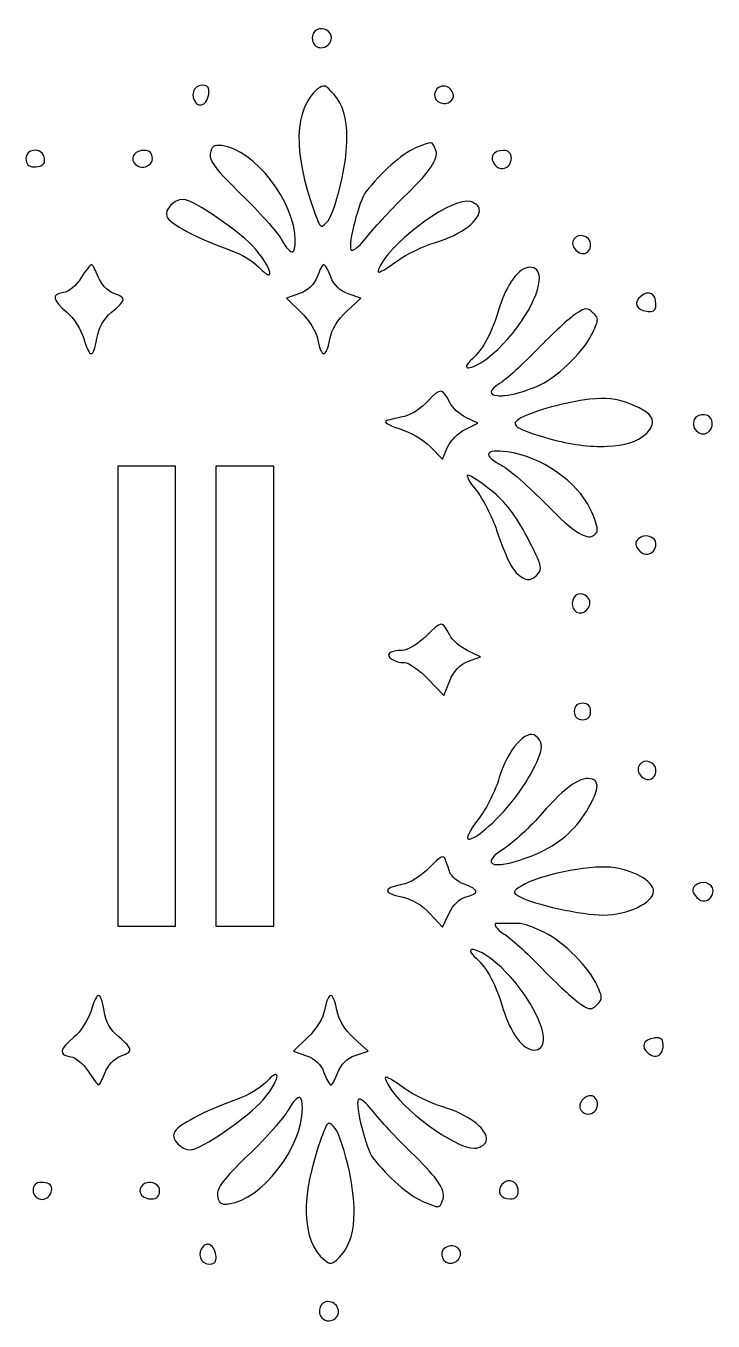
# Model space of a CAD drawing. Header units: centimetres. Extents: x -10 to 10, y -12.4 to 12.4.
# Drawn here: x 7.389 to 9.519, y -12.236 to -8.223 of the extents above; entities that cross this region are included whole.
import ezdxf

# ---------------------------------------------------------------- set-up
doc = ezdxf.new("R2010")
doc.units = ezdxf.units.CM
doc.header["$MEASUREMENT"] = 0
doc.layers.add('Layer 1', color=7, linetype='Continuous')

msp = doc.modelspace()

# ---------------------------------------------------------------- linework, layer by layer
at = {"layer": 'Layer 1', "color": 37, "lineweight": 25}
for points, knots in [([(8.33538, -8.25463), (8.33594, -8.25757), (8.33602, -8.26129), (8.33538, -8.26455), (8.33538, -8.26455), (8.33258, -8.27909), (8.32099, -8.28812), (8.30892, -8.29018), (8.30892, -8.29018), (8.29685, -8.29224), (8.28421, -8.28682), (8.27915, -8.27364), (8.27915, -8.27364), (8.27477, -8.26224), (8.27672, -8.24714), (8.28411, -8.23974), (8.28411, -8.23974), (8.30095, -8.22289), (8.3315, -8.23403), (8.33537, -8.25462), (8.33537, -8.25462), (8.33537, -8.25462), (8.33538, -8.25463), (8.33538, -8.25463)], [0, 0, 0, 0, 0.1428571, 0.1428571, 0.1428571, 0.1428571, 0.2857143, 0.2857143, 0.2857143, 0.2857143, 0.4285714, 0.4285714, 0.4285714, 0.4285714, 0.5714286, 0.5714286, 0.5714286, 0.5714286, 0.7142857, 0.7142857, 0.7142857, 0.7142857, 1, 1, 1, 1]), ([(7.95587, -8.42083), (7.95627, -8.42437), (7.95664, -8.42973), (7.95587, -8.43489), (7.95587, -8.43489), (7.95312, -8.45359), (7.94345, -8.46593), (7.93272, -8.46796), (7.93272, -8.46796), (7.93119, -8.46825), (7.93013, -8.46812), (7.92859, -8.46796), (7.92859, -8.46796), (7.92447, -8.46759), (7.91995, -8.46511), (7.91619, -8.46135), (7.91619, -8.46135), (7.89673, -8.44189), (7.90874, -8.40678), (7.93438, -8.40678), (7.93438, -8.40678), (7.94912, -8.40678), (7.95469, -8.41022), (7.95588, -8.42084), (7.95588, -8.42084), (7.95588, -8.42084), (7.95587, -8.42083), (7.95587, -8.42083)], [0, 0, 0, 0, 0.125, 0.125, 0.125, 0.125, 0.25, 0.25, 0.25, 0.25, 0.375, 0.375, 0.375, 0.375, 0.5, 0.5, 0.5, 0.5, 0.625, 0.625, 0.625, 0.625, 0.75, 0.75, 0.75, 0.75, 1, 1, 1, 1]), ([(8.38416, -8.56883), (8.3839, -8.6043), (8.3792, -8.64638), (8.36928, -8.69368), (8.36928, -8.69368), (8.35697, -8.75236), (8.33734, -8.81212), (8.32546, -8.8268), (8.32546, -8.8268), (8.31743, -8.83672), (8.31156, -8.84236), (8.30727, -8.84334), (8.30727, -8.84334), (8.30011, -8.84497), (8.29505, -8.83166), (8.28247, -8.79704), (8.28247, -8.79704), (8.21628, -8.61505), (8.22008, -8.47906), (8.29322, -8.41836), (8.29322, -8.41836), (8.31187, -8.40289), (8.31873, -8.40577), (8.34448, -8.43572), (8.34448, -8.43572), (8.3715, -8.46714), (8.38456, -8.50973), (8.38417, -8.56884), (8.38417, -8.56884), (8.38417, -8.56884), (8.38416, -8.56883), (8.38416, -8.56883)], [0, 0, 0, 0, 0.1111111, 0.1111111, 0.1111111, 0.1111111, 0.2222222, 0.2222222, 0.2222222, 0.2222222, 0.3333333, 0.3333333, 0.3333333, 0.3333333, 0.4444444, 0.4444444, 0.4444444, 0.4444444, 0.5555556, 0.5555556, 0.5555556, 0.5555556, 0.6666667, 0.6666667, 0.6666667, 0.6666667, 0.7777778, 0.7777778, 0.7777778, 0.7777778, 1, 1, 1, 1]), ([(8.71406, -8.44232), (8.71237, -8.45394), (8.70175, -8.46185), (8.68926, -8.46299), (8.68926, -8.46299), (8.68176, -8.46367), (8.67385, -8.46199), (8.66611, -8.4572), (8.66611, -8.4572), (8.64318, -8.44303), (8.66063, -8.40405), (8.68761, -8.40924), (8.68761, -8.40924), (8.69971, -8.41157), (8.71108, -8.42284), (8.71324, -8.43404), (8.71324, -8.43404), (8.71382, -8.43704), (8.71446, -8.43965), (8.71406, -8.44231), (8.71406, -8.44231), (8.71406, -8.44231), (8.71406, -8.44232), (8.71406, -8.44232)], [0, 0, 0, 0, 0.1428571, 0.1428571, 0.1428571, 0.1428571, 0.2857143, 0.2857143, 0.2857143, 0.2857143, 0.4285714, 0.4285714, 0.4285714, 0.4285714, 0.5714286, 0.5714286, 0.5714286, 0.5714286, 0.7142857, 0.7142857, 0.7142857, 0.7142857, 1, 1, 1, 1]), ([(8.66115, -8.61513), (8.66311, -8.64375), (8.63457, -8.68143), (8.55945, -8.75404), (8.55945, -8.75404), (8.51631, -8.79573), (8.46473, -8.85253), (8.44369, -8.87972), (8.44369, -8.87972), (8.4277, -8.90038), (8.41107, -8.91506), (8.40235, -8.91775), (8.40235, -8.91775), (8.39944, -8.91865), (8.39769, -8.91791), (8.39656, -8.9161), (8.39656, -8.9161), (8.38654, -8.89989), (8.42203, -8.76308), (8.44286, -8.73668), (8.44286, -8.73668), (8.48836, -8.67902), (8.55585, -8.61827), (8.595, -8.60191), (8.595, -8.60191), (8.64973, -8.57904), (8.64855, -8.57936), (8.65784, -8.60356), (8.65784, -8.60356), (8.6593, -8.60735), (8.66087, -8.61105), (8.66115, -8.61514), (8.66115, -8.61514), (8.66115, -8.61514), (8.66115, -8.61513), (8.66115, -8.61513)], [0, 0, 0, 0, 0.1, 0.1, 0.1, 0.1, 0.2, 0.2, 0.2, 0.2, 0.3, 0.3, 0.3, 0.3, 0.4, 0.4, 0.4, 0.4, 0.5, 0.5, 0.5, 0.5, 0.6, 0.6, 0.6, 0.6, 0.7, 0.7, 0.7, 0.7, 0.8, 0.8, 0.8, 0.8, 1, 1, 1, 1]), ([(7.44737, -8.63415), (7.44793, -8.6367), (7.44737, -8.63953), (7.44737, -8.64159), (7.44737, -8.64159), (7.44671, -8.65394), (7.435, -8.65978), (7.41264, -8.65978), (7.41264, -8.65978), (7.3979, -8.65978), (7.38949, -8.65023), (7.38949, -8.63415), (7.38949, -8.63415), (7.38949, -8.60472), (7.43416, -8.59794), (7.44489, -8.62588), (7.44489, -8.62588), (7.44595, -8.62866), (7.44682, -8.63159), (7.44738, -8.63415), (7.44738, -8.63415), (7.44738, -8.63415), (7.44737, -8.63415), (7.44737, -8.63415)], [0, 0, 0, 0, 0.1428571, 0.1428571, 0.1428571, 0.1428571, 0.2857143, 0.2857143, 0.2857143, 0.2857143, 0.4285714, 0.4285714, 0.4285714, 0.4285714, 0.5714286, 0.5714286, 0.5714286, 0.5714286, 0.7142857, 0.7142857, 0.7142857, 0.7142857, 1, 1, 1, 1]), ([(7.78141, -8.63415), (7.78141, -8.6509), (7.76429, -8.66128), (7.74834, -8.66061), (7.74834, -8.66061), (7.73877, -8.66021), (7.72982, -8.65539), (7.72436, -8.64655), (7.72436, -8.64655), (7.71269, -8.62768), (7.72884, -8.60852), (7.75661, -8.60852), (7.75661, -8.60852), (7.77271, -8.60852), (7.78141, -8.61757), (7.78141, -8.63415)], [0, 0, 0, 0, 0.2, 0.2, 0.2, 0.2, 0.4, 0.4, 0.4, 0.4, 0.6, 0.6, 0.6, 0.6, 1, 1, 1, 1]), ([(8.22376, -8.88798), (8.22376, -8.90865), (8.22188, -8.92079), (8.21632, -8.92271), (8.21632, -8.92271), (8.20915, -8.92517), (8.19705, -8.91232), (8.18077, -8.88385), (8.18077, -8.88385), (8.16785, -8.86127), (8.11189, -8.79832), (8.05675, -8.74494), (8.05675, -8.74494), (7.97924, -8.66991), (7.9576, -8.64191), (7.96084, -8.61926), (7.96084, -8.61926), (7.96412, -8.59635), (7.97172, -8.59083), (7.99639, -8.59363), (7.99639, -8.59363), (8.09692, -8.605), (8.22376, -8.76883), (8.22376, -8.88798)], [0, 0, 0, 0, 0.1428571, 0.1428571, 0.1428571, 0.1428571, 0.2857143, 0.2857143, 0.2857143, 0.2857143, 0.4285714, 0.4285714, 0.4285714, 0.4285714, 0.5714286, 0.5714286, 0.5714286, 0.5714286, 0.7142857, 0.7142857, 0.7142857, 0.7142857, 1, 1, 1, 1]), ([(8.89348, -8.63249), (8.89348, -8.6516), (8.88081, -8.66404), (8.86702, -8.66474), (8.86702, -8.66474), (8.85875, -8.66516), (8.84937, -8.66179), (8.84222, -8.65316), (8.84222, -8.65316), (8.82366, -8.6308), (8.83682, -8.60851), (8.86868, -8.60851), (8.86868, -8.60851), (8.88432, -8.60851), (8.89348, -8.61724), (8.89348, -8.63249)], [0, 0, 0, 0, 0.2, 0.2, 0.2, 0.2, 0.4, 0.4, 0.4, 0.4, 0.6, 0.6, 0.6, 0.6, 1, 1, 1, 1]), ([(8.14521, -8.99051), (8.14495, -8.99243), (8.14428, -8.99354), (8.14272, -8.99382), (8.14272, -8.99382), (8.13804, -8.99464), (8.12717, -8.98761), (8.11048, -8.96984), (8.11048, -8.96984), (8.09394, -8.95223), (8.0548, -8.9292), (8.02284, -8.91775), (8.02284, -8.91775), (7.91775, -8.8801), (7.83442, -8.83538), (7.82606, -8.81357), (7.82606, -8.81357), (7.81775, -8.79193), (7.84799, -8.76065), (7.87649, -8.76065), (7.87649, -8.76065), (7.90862, -8.76065), (8.05682, -8.86258), (8.10221, -8.91609), (8.10221, -8.91609), (8.13152, -8.95064), (8.14646, -8.98062), (8.1452, -8.9905), (8.1452, -8.9905), (8.1452, -8.9905), (8.14521, -8.99051), (8.14521, -8.99051)], [0, 0, 0, 0, 0.1111111, 0.1111111, 0.1111111, 0.1111111, 0.2222222, 0.2222222, 0.2222222, 0.2222222, 0.3333333, 0.3333333, 0.3333333, 0.3333333, 0.4444444, 0.4444444, 0.4444444, 0.4444444, 0.5555556, 0.5555556, 0.5555556, 0.5555556, 0.6666667, 0.6666667, 0.6666667, 0.6666667, 0.7777778, 0.7777778, 0.7777778, 0.7777778, 1, 1, 1, 1]), ([(8.79426, -8.79124), (8.79889, -8.82228), (8.74212, -8.8695), (8.65866, -8.89377), (8.65866, -8.89377), (8.62214, -8.90438), (8.56877, -8.93029), (8.54043, -8.95082), (8.54043, -8.95082), (8.51042, -8.97256), (8.4928, -8.98343), (8.48503, -8.98555), (8.48503, -8.98555), (8.47726, -8.98766), (8.47969, -8.9802), (8.48834, -8.96405), (8.48834, -8.96405), (8.53305, -8.8805), (8.71614, -8.75113), (8.76698, -8.76727), (8.76698, -8.76727), (8.78338, -8.77247), (8.79272, -8.78091), (8.79426, -8.79125), (8.79426, -8.79125), (8.79426, -8.79125), (8.79426, -8.79124), (8.79426, -8.79124)], [0, 0, 0, 0, 0.125, 0.125, 0.125, 0.125, 0.25, 0.25, 0.25, 0.25, 0.375, 0.375, 0.375, 0.375, 0.5, 0.5, 0.5, 0.5, 0.625, 0.625, 0.625, 0.625, 0.75, 0.75, 0.75, 0.75, 1, 1, 1, 1]), ([(9.13906, -8.89956), (9.13906, -8.9169), (9.12895, -8.92783), (9.11673, -8.9285), (9.11673, -8.9285), (9.1094, -8.9289), (9.10096, -8.92513), (9.09358, -8.91775), (9.09358, -8.91775), (9.08273, -8.90689), (9.08012, -8.89492), (9.08697, -8.88385), (9.08697, -8.88385), (9.10027, -8.86233), (9.13906, -8.87378), (9.13906, -8.89956)], [0, 0, 0, 0, 0.2, 0.2, 0.2, 0.2, 0.4, 0.4, 0.4, 0.4, 0.6, 0.6, 0.6, 0.6, 1, 1, 1, 1]), ([(7.69046, -9.07153), (7.68975, -9.07951), (7.67802, -9.09094), (7.65491, -9.11039), (7.65491, -9.11039), (7.62938, -9.13187), (7.61475, -9.15819), (7.60944, -9.19142), (7.60944, -9.19142), (7.60443, -9.22274), (7.59863, -9.23853), (7.59208, -9.23855), (7.59208, -9.23855), (7.58553, -9.23857), (7.57833, -9.22281), (7.56893, -9.19142), (7.56893, -9.19142), (7.56076, -9.16413), (7.53674, -9.127), (7.51601, -9.10956), (7.51601, -9.10956), (7.47107, -9.07175), (7.46787, -9.05467), (7.50609, -9.0492), (7.50609, -9.0492), (7.52162, -9.04698), (7.54583, -9.02686), (7.55983, -9.00455), (7.55983, -9.00455), (7.57384, -8.98223), (7.58839, -8.96265), (7.59207, -8.96238), (7.59207, -8.96238), (7.59576, -8.96211), (7.60573, -8.97964), (7.61357, -9.00041), (7.61357, -9.00041), (7.62156, -9.02157), (7.64154, -9.04387), (7.65987, -9.05085), (7.65987, -9.05085), (7.68059, -9.05873), (7.69116, -9.06354), (7.69046, -9.07152), (7.69046, -9.07152), (7.69046, -9.07152), (7.69046, -9.07153), (7.69046, -9.07153)], [0, 0, 0, 0, 0.0769231, 0.0769231, 0.0769231, 0.0769231, 0.1538462, 0.1538462, 0.1538462, 0.1538462, 0.2307692, 0.2307692, 0.2307692, 0.2307692, 0.3076923, 0.3076923, 0.3076923, 0.3076923, 0.3846154, 0.3846154, 0.3846154, 0.3846154, 0.4615385, 0.4615385, 0.4615385, 0.4615385, 0.5384615, 0.5384615, 0.5384615, 0.5384615, 0.6153846, 0.6153846, 0.6153846, 0.6153846, 0.6923077, 0.6923077, 0.6923077, 0.6923077, 0.7692308, 0.7692308, 0.7692308, 0.7692308, 0.8461538, 0.8461538, 0.8461538, 0.8461538, 1, 1, 1, 1]), ([(8.42715, -9.06657), (8.42715, -9.06657), (8.38333, -9.10708), (8.38333, -9.10708), (8.38333, -9.10708), (8.35513, -9.13291), (8.33684, -9.16403), (8.33124, -9.1939), (8.33124, -9.1939), (8.32574, -9.22323), (8.31874, -9.23818), (8.31222, -9.23855), (8.31222, -9.23855), (8.30586, -9.23808), (8.29923, -9.22412), (8.29403, -9.19638), (8.29403, -9.19638), (8.28909, -9.17004), (8.26745, -9.13514), (8.24111, -9.10956), (8.24111, -9.10956), (8.24111, -9.10956), (8.19729, -9.06657), (8.19729, -9.06657), (8.19729, -9.06657), (8.19729, -9.06657), (8.23698, -9.05251), (8.23698, -9.05251), (8.23698, -9.05251), (8.26264, -9.04357), (8.28215, -9.02533), (8.29155, -9.00042), (8.29155, -9.00042), (8.29948, -8.9794), (8.30832, -8.96239), (8.31222, -8.96239), (8.31222, -8.96239), (8.31612, -8.96239), (8.32578, -8.9794), (8.33372, -9.00042), (8.33372, -9.00042), (8.34316, -9.02543), (8.36231, -9.04428), (8.38829, -9.05334), (8.38829, -9.05334), (8.38829, -9.05334), (8.42715, -9.06657), (8.42715, -9.06657)], [0, 0, 0, 0, 0.0769231, 0.0769231, 0.0769231, 0.0769231, 0.1538462, 0.1538462, 0.1538462, 0.1538462, 0.2307692, 0.2307692, 0.2307692, 0.2307692, 0.3076923, 0.3076923, 0.3076923, 0.3076923, 0.3846154, 0.3846154, 0.3846154, 0.3846154, 0.4615385, 0.4615385, 0.4615385, 0.4615385, 0.5384615, 0.5384615, 0.5384615, 0.5384615, 0.6153846, 0.6153846, 0.6153846, 0.6153846, 0.6923077, 0.6923077, 0.6923077, 0.6923077, 0.7692308, 0.7692308, 0.7692308, 0.7692308, 0.8461538, 0.8461538, 0.8461538, 0.8461538, 1, 1, 1, 1]), ([(8.9803, -9.00208), (8.9831, -9.05969), (8.91032, -9.1834), (8.81741, -9.25426), (8.81741, -9.25426), (8.79213, -9.27354), (8.77031, -9.28225), (8.76036, -9.28237), (8.76036, -9.28237), (8.75041, -9.2825), (8.7515, -9.27349), (8.77276, -9.25426), (8.77276, -9.25426), (8.80686, -9.2234), (8.83317, -9.17411), (8.85627, -9.09634), (8.85627, -9.09634), (8.87769, -9.0242), (8.91851, -8.97066), (8.95053, -8.97066), (8.95053, -8.97066), (8.97043, -8.97066), (8.97936, -8.98288), (8.9803, -9.00208)], [0, 0, 0, 0, 0.1428571, 0.1428571, 0.1428571, 0.1428571, 0.2857143, 0.2857143, 0.2857143, 0.2857143, 0.4285714, 0.4285714, 0.4285714, 0.4285714, 0.5714286, 0.5714286, 0.5714286, 0.5714286, 0.7142857, 0.7142857, 0.7142857, 0.7142857, 1, 1, 1, 1]), ([(9.34162, -9.08559), (9.34162, -9.09976), (9.33733, -9.10676), (9.32674, -9.10791), (9.32674, -9.10791), (9.32321, -9.1083), (9.31861, -9.10783), (9.31351, -9.10708), (9.31351, -9.10708), (9.27923, -9.10203), (9.2706, -9.08047), (9.29532, -9.05995), (9.29532, -9.05995), (9.31895, -9.04033), (9.34162, -9.05233), (9.34162, -9.08558), (9.34162, -9.08558), (9.34162, -9.08558), (9.34162, -9.08559), (9.34162, -9.08559)], [0, 0, 0, 0, 0.1666667, 0.1666667, 0.1666667, 0.1666667, 0.3333333, 0.3333333, 0.3333333, 0.3333333, 0.5, 0.5, 0.5, 0.5, 0.6666667, 0.6666667, 0.6666667, 0.6666667, 1, 1, 1, 1]), ([(9.15973, -9.12941), (9.16018, -9.13134), (9.15999, -9.1337), (9.15973, -9.13602), (9.15973, -9.13602), (9.15883, -9.1453), (9.15294, -9.15832), (9.14154, -9.18067), (9.14154, -9.18067), (9.11148, -9.23961), (9.03013, -9.316), (8.97204, -9.34025), (8.97204, -9.34025), (8.93367, -9.35626), (8.89797, -9.36579), (8.87199, -9.36836), (8.87199, -9.36836), (8.86766, -9.36879), (8.86328, -9.36922), (8.85959, -9.36919), (8.85959, -9.36919), (8.8559, -9.36917), (8.85276, -9.36864), (8.84967, -9.36836), (8.84967, -9.36836), (8.82492, -9.36612), (8.82249, -9.35303), (8.85876, -9.33033), (8.85876, -9.33033), (8.87781, -9.31841), (8.92935, -9.27126), (8.97452, -9.2245), (8.97452, -9.2245), (9.01969, -9.17773), (9.07323, -9.12799), (9.09276, -9.11536), (9.09276, -9.11536), (9.12458, -9.09478), (9.13005, -9.09559), (9.14733, -9.11288), (9.14733, -9.11288), (9.15381, -9.11936), (9.15839, -9.12363), (9.15973, -9.12942), (9.15973, -9.12942), (9.15973, -9.12942), (9.15973, -9.12941), (9.15973, -9.12941)], [0, 0, 0, 0, 0.0769231, 0.0769231, 0.0769231, 0.0769231, 0.1538462, 0.1538462, 0.1538462, 0.1538462, 0.2307692, 0.2307692, 0.2307692, 0.2307692, 0.3076923, 0.3076923, 0.3076923, 0.3076923, 0.3846154, 0.3846154, 0.3846154, 0.3846154, 0.4615385, 0.4615385, 0.4615385, 0.4615385, 0.5384615, 0.5384615, 0.5384615, 0.5384615, 0.6153846, 0.6153846, 0.6153846, 0.6153846, 0.6923077, 0.6923077, 0.6923077, 0.6923077, 0.7692308, 0.7692308, 0.7692308, 0.7692308, 0.8461538, 0.8461538, 0.8461538, 0.8461538, 1, 1, 1, 1]), ([(8.79013, -9.45435), (8.79013, -9.45435), (8.75044, -9.47337), (8.75044, -9.47337), (8.75044, -9.47337), (8.72849, -9.48376), (8.70419, -9.50867), (8.69587, -9.52877), (8.69587, -9.52877), (8.69587, -9.52877), (8.68016, -9.56515), (8.68016, -9.56515), (8.68016, -9.56515), (8.68016, -9.56515), (8.64295, -9.52712), (8.64295, -9.52712), (8.64295, -9.52712), (8.62221, -9.50591), (8.57835, -9.48054), (8.54621, -9.4709), (8.54621, -9.4709), (8.5119, -9.4606), (8.49622, -9.44997), (8.50735, -9.4461), (8.50735, -9.4461), (8.51777, -9.44247), (8.54258, -9.43733), (8.56275, -9.43287), (8.56275, -9.43287), (8.58292, -9.42842), (8.61552, -9.40631), (8.63551, -9.38491), (8.63551, -9.38491), (8.6738, -9.34392), (8.67957, -9.34391), (8.70248, -9.38987), (8.70248, -9.38987), (8.71033, -9.40563), (8.73251, -9.42639), (8.75291, -9.43617), (8.75291, -9.43617), (8.75291, -9.43617), (8.79012, -9.45436), (8.79012, -9.45436), (8.79012, -9.45436), (8.79012, -9.45436), (8.79013, -9.45435), (8.79013, -9.45435)], [0, 0, 0, 0, 0.0769231, 0.0769231, 0.0769231, 0.0769231, 0.1538462, 0.1538462, 0.1538462, 0.1538462, 0.2307692, 0.2307692, 0.2307692, 0.2307692, 0.3076923, 0.3076923, 0.3076923, 0.3076923, 0.3846154, 0.3846154, 0.3846154, 0.3846154, 0.4615385, 0.4615385, 0.4615385, 0.4615385, 0.5384615, 0.5384615, 0.5384615, 0.5384615, 0.6153846, 0.6153846, 0.6153846, 0.6153846, 0.6923077, 0.6923077, 0.6923077, 0.6923077, 0.7692308, 0.7692308, 0.7692308, 0.7692308, 0.8461538, 0.8461538, 0.8461538, 0.8461538, 1, 1, 1, 1]), ([(9.33087, -9.44857), (9.3314, -9.46072), (9.32407, -9.4745), (9.30854, -9.48908), (9.30854, -9.48908), (9.2857, -9.51055), (9.24299, -9.5231), (9.19031, -9.52546), (9.19031, -9.52546), (9.13762, -9.52782), (9.07489, -9.51995), (9.01254, -9.50231), (9.01254, -9.50231), (8.90381, -9.47154), (8.88513, -9.45822), (8.92324, -9.43782), (8.92324, -9.43782), (8.96602, -9.41492), (9.06115, -9.38926), (9.13573, -9.37994), (9.13573, -9.37994), (9.18608, -9.37365), (9.21719, -9.37723), (9.25893, -9.39317), (9.25893, -9.39317), (9.30629, -9.41126), (9.33, -9.42832), (9.33086, -9.44857), (9.33086, -9.44857), (9.33086, -9.44857), (9.33087, -9.44857), (9.33087, -9.44857)], [0, 0, 0, 0, 0.1111111, 0.1111111, 0.1111111, 0.1111111, 0.2222222, 0.2222222, 0.2222222, 0.2222222, 0.3333333, 0.3333333, 0.3333333, 0.3333333, 0.4444444, 0.4444444, 0.4444444, 0.4444444, 0.5555556, 0.5555556, 0.5555556, 0.5555556, 0.6666667, 0.6666667, 0.6666667, 0.6666667, 0.7777778, 0.7777778, 0.7777778, 0.7777778, 1, 1, 1, 1]), ([(9.51608, -9.45766), (9.51507, -9.47113), (9.5058, -9.48418), (9.49293, -9.4866), (9.49293, -9.4866), (9.48999, -9.48716), (9.48627, -9.48723), (9.48301, -9.4866), (9.48301, -9.4866), (9.45393, -9.481), (9.44756, -9.44049), (9.47391, -9.43038), (9.47391, -9.43038), (9.48532, -9.426), (9.50041, -9.42711), (9.50781, -9.43451), (9.50781, -9.43451), (9.51413, -9.44083), (9.51668, -9.44958), (9.51608, -9.45766)], [0, 0, 0, 0, 0.1666667, 0.1666667, 0.1666667, 0.1666667, 0.3333333, 0.3333333, 0.3333333, 0.3333333, 0.5, 0.5, 0.5, 0.5, 0.6666667, 0.6666667, 0.6666667, 0.6666667, 1, 1, 1, 1]), ([(9.15973, -9.78178), (9.16021, -9.78623), (9.15999, -9.78909), (9.15891, -9.79088), (9.15891, -9.79088), (9.15382, -9.79911), (9.14674, -9.80491), (9.13824, -9.80576), (9.13824, -9.80576), (9.11274, -9.8083), (9.07004, -9.77592), (9.00099, -9.70489), (9.00099, -9.70489), (8.94787, -9.65025), (8.88525, -9.59572), (8.86291, -9.58417), (8.86291, -9.58417), (8.80297, -9.55317), (8.81171, -9.53343), (8.88027, -9.54283), (8.88027, -9.54283), (8.98661, -9.5574), (9.09624, -9.63296), (9.13907, -9.72142), (9.13907, -9.72142), (9.1503, -9.74461), (9.1583, -9.76842), (9.15974, -9.78178), (9.15974, -9.78178), (9.15974, -9.78178), (9.15973, -9.78178), (9.15973, -9.78178)], [0, 0, 0, 0, 0.1111111, 0.1111111, 0.1111111, 0.1111111, 0.2222222, 0.2222222, 0.2222222, 0.2222222, 0.3333333, 0.3333333, 0.3333333, 0.3333333, 0.4444444, 0.4444444, 0.4444444, 0.4444444, 0.5555556, 0.5555556, 0.5555556, 0.5555556, 0.6666667, 0.6666667, 0.6666667, 0.6666667, 0.7777778, 0.7777778, 0.7777778, 0.7777778, 1, 1, 1, 1]), ([(7.85334, -9.58665), (7.85334, -9.58665), (7.85334, -11.01292), (7.85334, -11.01292), (7.85334, -11.01292), (7.85334, -11.01292), (7.67392, -11.01292), (7.67392, -11.01292), (7.67392, -11.01292), (7.67392, -11.01292), (7.67392, -9.58665), (7.67392, -9.58665), (7.67392, -9.58665), (7.67392, -9.58665), (7.85334, -9.58665), (7.85334, -9.58665)], [0, 0, 0, 0, 0.2, 0.2, 0.2, 0.2, 0.4, 0.4, 0.4, 0.4, 0.6, 0.6, 0.6, 0.6, 1, 1, 1, 1]), ([(8.15761, -9.58665), (8.15761, -9.58665), (8.15761, -11.01292), (8.15761, -11.01292), (8.15761, -11.01292), (8.15761, -11.01292), (7.97819, -11.01292), (7.97819, -11.01292), (7.97819, -11.01292), (7.97819, -11.01292), (7.97819, -9.58665), (7.97819, -9.58665), (7.97819, -9.58665), (7.97819, -9.58665), (8.15761, -9.58665), (8.15761, -9.58665)], [0, 0, 0, 0, 0.2, 0.2, 0.2, 0.2, 0.4, 0.4, 0.4, 0.4, 0.6, 0.6, 0.6, 0.6, 1, 1, 1, 1]), ([(8.98361, -9.90332), (8.98361, -9.9124), (8.9792, -9.91762), (8.97203, -9.92482), (8.97203, -9.92482), (8.96424, -9.93264), (8.95832, -9.93683), (8.95136, -9.93805), (8.95136, -9.93805), (8.9444, -9.93927), (8.93813, -9.93797), (8.92904, -9.93309), (8.92904, -9.93309), (8.89999, -9.91754), (8.88189, -9.88507), (8.84801, -9.78509), (8.84801, -9.78509), (8.83389, -9.74341), (8.8053, -9.68798), (8.78434, -9.66189), (8.78434, -9.66189), (8.76338, -9.63581), (8.75206, -9.61476), (8.75871, -9.61476), (8.75871, -9.61476), (8.76536, -9.61476), (8.79784, -9.63605), (8.83147, -9.66272), (8.83147, -9.66272), (8.87456, -9.69689), (8.90748, -9.7404), (8.94309, -9.80824), (8.94309, -9.80824), (8.97232, -9.86393), (8.98368, -9.88819), (8.98361, -9.90332)], [0, 0, 0, 0, 0.1, 0.1, 0.1, 0.1, 0.2, 0.2, 0.2, 0.2, 0.3, 0.3, 0.3, 0.3, 0.4, 0.4, 0.4, 0.4, 0.5, 0.5, 0.5, 0.5, 0.6, 0.6, 0.6, 0.6, 0.7, 0.7, 0.7, 0.7, 0.8, 0.8, 0.8, 0.8, 1, 1, 1, 1]), ([(9.34162, -9.82808), (9.34162, -9.84613), (9.32939, -9.85852), (9.31599, -9.86033), (9.31599, -9.86033), (9.30795, -9.86141), (9.29937, -9.85777), (9.29201, -9.85041), (9.29201, -9.85041), (9.27579, -9.83419), (9.27503, -9.82439), (9.28705, -9.81238), (9.28705, -9.81238), (9.30528, -9.79414), (9.34162, -9.8047), (9.34162, -9.82809), (9.34162, -9.82809), (9.34162, -9.82809), (9.34162, -9.82808), (9.34162, -9.82808)], [0, 0, 0, 0, 0.1666667, 0.1666667, 0.1666667, 0.1666667, 0.3333333, 0.3333333, 0.3333333, 0.3333333, 0.5, 0.5, 0.5, 0.5, 0.6666667, 0.6666667, 0.6666667, 0.6666667, 1, 1, 1, 1]), ([(9.13658, -10.00584), (9.13719, -10.00887), (9.13724, -10.01239), (9.13658, -10.01576), (9.13658, -10.01576), (9.13425, -10.02786), (9.12298, -10.03923), (9.11178, -10.04139), (9.11178, -10.04139), (9.0878, -10.04601), (9.07323, -10.01701), (9.0878, -9.99343), (9.0878, -9.99343), (9.1002, -9.97337), (9.13234, -9.9846), (9.13658, -10.00583), (9.13658, -10.00583), (9.13658, -10.00583), (9.13658, -10.00584), (9.13658, -10.00584)], [0, 0, 0, 0, 0.1666667, 0.1666667, 0.1666667, 0.1666667, 0.3333333, 0.3333333, 0.3333333, 0.3333333, 0.5, 0.5, 0.5, 0.5, 0.6666667, 0.6666667, 0.6666667, 0.6666667, 1, 1, 1, 1]), ([(8.79757, -10.17782), (8.79757, -10.17782), (8.76036, -10.19188), (8.76036, -10.19188), (8.76036, -10.19188), (8.73517, -10.20139), (8.71501, -10.22225), (8.70248, -10.25224), (8.70248, -10.25224), (8.70248, -10.25224), (8.68429, -10.29772), (8.68429, -10.29772), (8.68429, -10.29772), (8.68429, -10.29772), (8.63468, -10.24646), (8.63468, -10.24646), (8.63468, -10.24646), (8.60811, -10.21853), (8.57598, -10.19613), (8.56275, -10.19602), (8.56275, -10.19602), (8.53243, -10.19578), (8.50424, -10.17846), (8.51562, -10.16708), (8.51562, -10.16708), (8.52036, -10.16234), (8.5384, -10.15798), (8.55531, -10.15798), (8.55531, -10.15798), (8.57365, -10.15798), (8.60391, -10.13914), (8.63055, -10.1125), (8.63055, -10.1125), (8.67797, -10.06507), (8.6803, -10.06628), (8.70248, -10.11085), (8.70248, -10.11085), (8.71032, -10.12661), (8.73461, -10.14736), (8.75705, -10.15798), (8.75705, -10.15798), (8.75705, -10.15798), (8.79756, -10.17782), (8.79756, -10.17782), (8.79756, -10.17782), (8.79756, -10.17782), (8.79757, -10.17782), (8.79757, -10.17782)], [0, 0, 0, 0, 0.0769231, 0.0769231, 0.0769231, 0.0769231, 0.1538462, 0.1538462, 0.1538462, 0.1538462, 0.2307692, 0.2307692, 0.2307692, 0.2307692, 0.3076923, 0.3076923, 0.3076923, 0.3076923, 0.3846154, 0.3846154, 0.3846154, 0.3846154, 0.4615385, 0.4615385, 0.4615385, 0.4615385, 0.5384615, 0.5384615, 0.5384615, 0.5384615, 0.6153846, 0.6153846, 0.6153846, 0.6153846, 0.6923077, 0.6923077, 0.6923077, 0.6923077, 0.7692308, 0.7692308, 0.7692308, 0.7692308, 0.8461538, 0.8461538, 0.8461538, 0.8461538, 1, 1, 1, 1]), ([(9.13906, -10.34732), (9.13906, -10.36416), (9.1311, -10.37295), (9.11426, -10.37295), (9.11426, -10.37295), (9.09741, -10.37295), (9.08863, -10.36416), (9.08863, -10.34732), (9.08863, -10.34732), (9.08863, -10.33047), (9.09742, -10.32169), (9.11426, -10.32169), (9.11426, -10.32169), (9.13111, -10.32169), (9.13906, -10.33047), (9.13906, -10.34732)], [0, 0, 0, 0, 0.2, 0.2, 0.2, 0.2, 0.4, 0.4, 0.4, 0.4, 0.6, 0.6, 0.6, 0.6, 1, 1, 1, 1]), ([(8.98609, -10.44902), (8.98886, -10.46599), (8.98043, -10.48918), (8.96046, -10.5284), (8.96046, -10.5284), (8.92607, -10.59595), (8.85908, -10.67752), (8.80419, -10.7194), (8.80419, -10.7194), (8.78261, -10.73586), (8.7686, -10.7437), (8.76202, -10.74338), (8.76202, -10.74338), (8.75106, -10.74284), (8.76123, -10.7196), (8.79344, -10.67806), (8.79344, -10.67806), (8.8167, -10.64807), (8.84488, -10.59159), (8.85628, -10.55238), (8.85628, -10.55238), (8.88132, -10.46625), (8.94049, -10.39928), (8.96955, -10.4234), (8.96955, -10.4234), (8.979, -10.43124), (8.98442, -10.43885), (8.98609, -10.44903), (8.98609, -10.44903), (8.98609, -10.44903), (8.98609, -10.44902), (8.98609, -10.44902)], [0, 0, 0, 0, 0.1111111, 0.1111111, 0.1111111, 0.1111111, 0.2222222, 0.2222222, 0.2222222, 0.2222222, 0.3333333, 0.3333333, 0.3333333, 0.3333333, 0.4444444, 0.4444444, 0.4444444, 0.4444444, 0.5555556, 0.5555556, 0.5555556, 0.5555556, 0.6666667, 0.6666667, 0.6666667, 0.6666667, 0.7777778, 0.7777778, 0.7777778, 0.7777778, 1, 1, 1, 1]), ([(9.34162, -10.52922), (9.34162, -10.54656), (9.33151, -10.55749), (9.3193, -10.55816), (9.3193, -10.55816), (9.31197, -10.55856), (9.30353, -10.55562), (9.29615, -10.54824), (9.29615, -10.54824), (9.28529, -10.53738), (9.28352, -10.52376), (9.29036, -10.51269), (9.29036, -10.51269), (9.30366, -10.49118), (9.34162, -10.50344), (9.34162, -10.52923), (9.34162, -10.52923), (9.34162, -10.52923), (9.34162, -10.52922), (9.34162, -10.52922)], [0, 0, 0, 0, 0.1666667, 0.1666667, 0.1666667, 0.1666667, 0.3333333, 0.3333333, 0.3333333, 0.3333333, 0.5, 0.5, 0.5, 0.5, 0.6666667, 0.6666667, 0.6666667, 0.6666667, 1, 1, 1, 1]), ([(9.15891, -10.57718), (9.15962, -10.59373), (9.14845, -10.62002), (9.12584, -10.65738), (9.12584, -10.65738), (9.0911, -10.71477), (9.03764, -10.76049), (8.97453, -10.78719), (8.97453, -10.78719), (8.92009, -10.81023), (8.87678, -10.82159), (8.85216, -10.82192), (8.85216, -10.82192), (8.82051, -10.82234), (8.82081, -10.8038), (8.872, -10.77148), (8.872, -10.77148), (8.89916, -10.75433), (8.95216, -10.70516), (8.98941, -10.66234), (8.98941, -10.66234), (9.06185, -10.57905), (9.1124, -10.54488), (9.14485, -10.55733), (9.14485, -10.55733), (9.15349, -10.56064), (9.15847, -10.56725), (9.15891, -10.57717), (9.15891, -10.57717), (9.15891, -10.57717), (9.15891, -10.57718), (9.15891, -10.57718)], [0, 0, 0, 0, 0.1111111, 0.1111111, 0.1111111, 0.1111111, 0.2222222, 0.2222222, 0.2222222, 0.2222222, 0.3333333, 0.3333333, 0.3333333, 0.3333333, 0.4444444, 0.4444444, 0.4444444, 0.4444444, 0.5555556, 0.5555556, 0.5555556, 0.5555556, 0.6666667, 0.6666667, 0.6666667, 0.6666667, 0.7777778, 0.7777778, 0.7777778, 0.7777778, 1, 1, 1, 1]), ([(8.78352, -10.9046), (8.78437, -10.911), (8.77395, -10.91669), (8.75293, -10.92196), (8.75293, -10.92196), (8.73339, -10.92686), (8.71334, -10.94619), (8.70084, -10.9724), (8.70084, -10.9724), (8.70084, -10.9724), (8.68017, -11.01539), (8.68017, -11.01539), (8.68017, -11.01539), (8.68017, -11.01539), (8.64131, -10.97322), (8.64131, -10.97322), (8.64131, -10.97322), (8.61667, -10.94709), (8.5836, -10.92742), (8.55449, -10.92196), (8.55449, -10.92196), (8.49516, -10.91083), (8.49452, -10.89487), (8.55285, -10.88393), (8.55285, -10.88393), (8.58028, -10.87878), (8.61434, -10.85712), (8.64049, -10.83019), (8.64049, -10.83019), (8.67535, -10.7943), (8.68396, -10.79033), (8.68927, -10.80704), (8.68927, -10.80704), (8.69288, -10.81839), (8.69983, -10.83569), (8.70332, -10.84673), (8.70332, -10.84673), (8.70681, -10.85776), (8.72631, -10.87442), (8.74714, -10.88228), (8.74714, -10.88228), (8.77027, -10.89101), (8.78266, -10.89821), (8.78352, -10.9046)], [0, 0, 0, 0, 0.0833333, 0.0833333, 0.0833333, 0.0833333, 0.1666667, 0.1666667, 0.1666667, 0.1666667, 0.25, 0.25, 0.25, 0.25, 0.3333333, 0.3333333, 0.3333333, 0.3333333, 0.4166667, 0.4166667, 0.4166667, 0.4166667, 0.5, 0.5, 0.5, 0.5, 0.5833333, 0.5833333, 0.5833333, 0.5833333, 0.6666667, 0.6666667, 0.6666667, 0.6666667, 0.75, 0.75, 0.75, 0.75, 0.8333333, 0.8333333, 0.8333333, 0.8333333, 1, 1, 1, 1]), ([(9.33418, -10.90377), (9.33418, -10.9394), (9.25323, -10.97818), (9.17874, -10.97818), (9.17874, -10.97818), (9.1116, -10.97818), (8.96396, -10.94596), (8.91664, -10.91948), (8.91664, -10.91948), (8.89678, -10.90836), (8.89815, -10.90479), (8.92574, -10.88723), (8.92574, -10.88723), (8.97516, -10.85577), (9.13081, -10.82335), (9.2019, -10.83018), (9.2019, -10.83018), (9.26813, -10.83654), (9.33419, -10.87313), (9.33419, -10.90377), (9.33419, -10.90377), (9.33419, -10.90377), (9.33418, -10.90377), (9.33418, -10.90377)], [0, 0, 0, 0, 0.1428571, 0.1428571, 0.1428571, 0.1428571, 0.2857143, 0.2857143, 0.2857143, 0.2857143, 0.4285714, 0.4285714, 0.4285714, 0.4285714, 0.5714286, 0.5714286, 0.5714286, 0.5714286, 0.7142857, 0.7142857, 0.7142857, 0.7142857, 1, 1, 1, 1]), ([(9.51857, -10.90212), (9.51857, -10.92017), (9.50634, -10.93256), (9.49294, -10.93437), (9.49294, -10.93437), (9.4849, -10.93545), (9.47632, -10.93181), (9.46896, -10.92445), (9.46896, -10.92445), (9.45274, -10.90823), (9.45116, -10.89843), (9.46317, -10.88642), (9.46317, -10.88642), (9.4814, -10.86819), (9.51857, -10.87874), (9.51857, -10.90213), (9.51857, -10.90213), (9.51857, -10.90213), (9.51857, -10.90212), (9.51857, -10.90212)], [0, 0, 0, 0, 0.1666667, 0.1666667, 0.1666667, 0.1666667, 0.3333333, 0.3333333, 0.3333333, 0.3333333, 0.5, 0.5, 0.5, 0.5, 0.6666667, 0.6666667, 0.6666667, 0.6666667, 1, 1, 1, 1]), ([(9.17212, -11.2312), (9.17302, -11.24048), (9.16836, -11.24654), (9.15972, -11.25518), (9.15972, -11.25518), (9.15324, -11.26166), (9.14837, -11.26611), (9.14318, -11.26758), (9.14318, -11.26758), (9.14101, -11.26819), (9.13657, -11.26596), (9.13657, -11.26841), (9.13657, -11.26841), (9.12932, -11.26731), (9.12007, -11.26152), (9.10515, -11.25187), (9.10515, -11.25187), (9.08562, -11.23923), (9.03291, -11.1895), (8.98774, -11.14273), (8.98774, -11.14273), (8.94257, -11.09596), (8.89021, -11.04882), (8.87116, -11.0369), (8.87116, -11.0369), (8.84509, -11.02058), (8.83727, -11.00383), (8.84718, -11.00383), (8.84718, -11.00383), (8.84718, -11.00383), (8.91333, -11.00383), (8.91333, -11.00383), (8.91333, -11.00383), (8.93518, -11.00383), (8.95957, -11.01626), (8.98526, -11.02698), (8.98526, -11.02698), (9.04335, -11.05122), (9.12386, -11.12762), (9.15393, -11.18656), (9.15393, -11.18656), (9.16533, -11.20891), (9.17123, -11.22193), (9.17212, -11.23121), (9.17212, -11.23121), (9.17212, -11.23121), (9.17212, -11.2312), (9.17212, -11.2312)], [0, 0, 0, 0, 0.0769231, 0.0769231, 0.0769231, 0.0769231, 0.1538462, 0.1538462, 0.1538462, 0.1538462, 0.2307692, 0.2307692, 0.2307692, 0.2307692, 0.3076923, 0.3076923, 0.3076923, 0.3076923, 0.3846154, 0.3846154, 0.3846154, 0.3846154, 0.4615385, 0.4615385, 0.4615385, 0.4615385, 0.5384615, 0.5384615, 0.5384615, 0.5384615, 0.6153846, 0.6153846, 0.6153846, 0.6153846, 0.6923077, 0.6923077, 0.6923077, 0.6923077, 0.7692308, 0.7692308, 0.7692308, 0.7692308, 0.8461538, 0.8461538, 0.8461538, 0.8461538, 1, 1, 1, 1]), ([(8.99271, -11.35439), (8.99311, -11.35848), (8.99297, -11.36237), (8.99271, -11.36597), (8.99271, -11.36597), (8.99178, -11.38517), (8.98285, -11.39656), (8.96294, -11.39656), (8.96294, -11.39656), (8.93092, -11.39656), (8.89011, -11.34302), (8.86868, -11.27088), (8.86868, -11.27088), (8.84558, -11.1931), (8.81927, -11.14382), (8.78517, -11.11296), (8.78517, -11.11296), (8.76391, -11.09373), (8.76281, -11.08472), (8.77277, -11.08485), (8.77277, -11.08485), (8.78272, -11.08498), (8.80454, -11.09368), (8.82982, -11.11296), (8.82982, -11.11296), (8.91691, -11.17939), (8.98668, -11.29298), (8.9927, -11.35439), (8.9927, -11.35439), (8.9927, -11.35439), (8.99271, -11.35439), (8.99271, -11.35439)], [0, 0, 0, 0, 0.1111111, 0.1111111, 0.1111111, 0.1111111, 0.2222222, 0.2222222, 0.2222222, 0.2222222, 0.3333333, 0.3333333, 0.3333333, 0.3333333, 0.4444444, 0.4444444, 0.4444444, 0.4444444, 0.5555556, 0.5555556, 0.5555556, 0.5555556, 0.6666667, 0.6666667, 0.6666667, 0.6666667, 0.7777778, 0.7777778, 0.7777778, 0.7777778, 1, 1, 1, 1]), ([(7.71195, -11.39491), (7.71264, -11.4029), (7.7029, -11.4077), (7.68218, -11.41558), (7.68218, -11.41558), (7.66384, -11.42255), (7.64304, -11.44485), (7.63505, -11.46602), (7.63505, -11.46602), (7.62721, -11.4868), (7.61807, -11.50432), (7.61438, -11.50405), (7.61438, -11.50405), (7.61069, -11.50378), (7.59614, -11.4842), (7.58213, -11.46188), (7.58213, -11.46188), (7.56812, -11.43957), (7.54391, -11.41945), (7.52839, -11.41723), (7.52839, -11.41723), (7.49017, -11.41177), (7.49338, -11.39468), (7.53831, -11.35687), (7.53831, -11.35687), (7.55903, -11.33943), (7.58305, -11.3023), (7.59123, -11.27501), (7.59123, -11.27501), (7.60064, -11.24362), (7.60783, -11.22786), (7.61438, -11.22788), (7.61438, -11.22788), (7.62093, -11.2279), (7.62674, -11.24369), (7.63174, -11.27501), (7.63174, -11.27501), (7.63706, -11.30824), (7.65169, -11.33456), (7.67722, -11.35604), (7.67722, -11.35604), (7.70034, -11.37549), (7.71124, -11.38692), (7.71195, -11.3949), (7.71195, -11.3949), (7.71195, -11.3949), (7.71195, -11.39491), (7.71195, -11.39491)], [0, 0, 0, 0, 0.0769231, 0.0769231, 0.0769231, 0.0769231, 0.1538462, 0.1538462, 0.1538462, 0.1538462, 0.2307692, 0.2307692, 0.2307692, 0.2307692, 0.3076923, 0.3076923, 0.3076923, 0.3076923, 0.3846154, 0.3846154, 0.3846154, 0.3846154, 0.4615385, 0.4615385, 0.4615385, 0.4615385, 0.5384615, 0.5384615, 0.5384615, 0.5384615, 0.6153846, 0.6153846, 0.6153846, 0.6153846, 0.6923077, 0.6923077, 0.6923077, 0.6923077, 0.7692308, 0.7692308, 0.7692308, 0.7692308, 0.8461538, 0.8461538, 0.8461538, 0.8461538, 1, 1, 1, 1]), ([(8.44948, -11.39987), (8.44948, -11.39987), (8.40979, -11.4131), (8.40979, -11.4131), (8.40979, -11.4131), (8.38381, -11.42216), (8.36549, -11.441), (8.35605, -11.46602), (8.35605, -11.46602), (8.34812, -11.48704), (8.33846, -11.50488), (8.33455, -11.50488), (8.33455, -11.50488), (8.33065, -11.50488), (8.32099, -11.48704), (8.31305, -11.46602), (8.31305, -11.46602), (8.30365, -11.44111), (8.28497, -11.42287), (8.25931, -11.41393), (8.25931, -11.41393), (8.25931, -11.41393), (8.21879, -11.39987), (8.21879, -11.39987), (8.21879, -11.39987), (8.21879, -11.39987), (8.26344, -11.35688), (8.26344, -11.35688), (8.26344, -11.35688), (8.28978, -11.3313), (8.31059, -11.2964), (8.31553, -11.27006), (8.31553, -11.27006), (8.32089, -11.24145), (8.32803, -11.22752), (8.33455, -11.22789), (8.33455, -11.22789), (8.34107, -11.22826), (8.34724, -11.24321), (8.35274, -11.27254), (8.35274, -11.27254), (8.35834, -11.30241), (8.37745, -11.33352), (8.40566, -11.35936), (8.40566, -11.35936), (8.40566, -11.35936), (8.44948, -11.39987), (8.44948, -11.39987)], [0, 0, 0, 0, 0.0769231, 0.0769231, 0.0769231, 0.0769231, 0.1538462, 0.1538462, 0.1538462, 0.1538462, 0.2307692, 0.2307692, 0.2307692, 0.2307692, 0.3076923, 0.3076923, 0.3076923, 0.3076923, 0.3846154, 0.3846154, 0.3846154, 0.3846154, 0.4615385, 0.4615385, 0.4615385, 0.4615385, 0.5384615, 0.5384615, 0.5384615, 0.5384615, 0.6153846, 0.6153846, 0.6153846, 0.6153846, 0.6923077, 0.6923077, 0.6923077, 0.6923077, 0.7692308, 0.7692308, 0.7692308, 0.7692308, 0.8461538, 0.8461538, 0.8461538, 0.8461538, 1, 1, 1, 1]), ([(9.36395, -11.38085), (9.36395, -11.40163), (9.35476, -11.41401), (9.34245, -11.41558), (9.34245, -11.41558), (9.33507, -11.41652), (9.32651, -11.41384), (9.31765, -11.40648), (9.31765, -11.40648), (9.29293, -11.38597), (9.30155, -11.3644), (9.33584, -11.35935), (9.33584, -11.35935), (9.34094, -11.35861), (9.34554, -11.35814), (9.34907, -11.35852), (9.34907, -11.35852), (9.35966, -11.35968), (9.36395, -11.36668), (9.36395, -11.38084), (9.36395, -11.38084), (9.36395, -11.38084), (9.36395, -11.38085), (9.36395, -11.38085)], [0, 0, 0, 0, 0.1428571, 0.1428571, 0.1428571, 0.1428571, 0.2857143, 0.2857143, 0.2857143, 0.2857143, 0.4285714, 0.4285714, 0.4285714, 0.4285714, 0.5714286, 0.5714286, 0.5714286, 0.5714286, 0.7142857, 0.7142857, 0.7142857, 0.7142857, 1, 1, 1, 1]), ([(8.16753, -11.47594), (8.16877, -11.48582), (8.15385, -11.5158), (8.12454, -11.55035), (8.12454, -11.55035), (8.07915, -11.60386), (7.93095, -11.70579), (7.89882, -11.70579), (7.89882, -11.70579), (7.87031, -11.70579), (7.84008, -11.67451), (7.84838, -11.65287), (7.84838, -11.65287), (7.85675, -11.63106), (7.94007, -11.58634), (8.04516, -11.54869), (8.04516, -11.54869), (8.07712, -11.53725), (8.11626, -11.51421), (8.1328, -11.4966), (8.1328, -11.4966), (8.1495, -11.47883), (8.15954, -11.4718), (8.16422, -11.47262), (8.16422, -11.47262), (8.16578, -11.47289), (8.16727, -11.47401), (8.16753, -11.47593), (8.16753, -11.47593), (8.16753, -11.47593), (8.16753, -11.47594), (8.16753, -11.47594)], [0, 0, 0, 0, 0.1111111, 0.1111111, 0.1111111, 0.1111111, 0.2222222, 0.2222222, 0.2222222, 0.2222222, 0.3333333, 0.3333333, 0.3333333, 0.3333333, 0.4444444, 0.4444444, 0.4444444, 0.4444444, 0.5555556, 0.5555556, 0.5555556, 0.5555556, 0.6666667, 0.6666667, 0.6666667, 0.6666667, 0.7777778, 0.7777778, 0.7777778, 0.7777778, 1, 1, 1, 1]), ([(8.81659, -11.66941), (8.81685, -11.67147), (8.81688, -11.67326), (8.81659, -11.6752), (8.81659, -11.6752), (8.81506, -11.68554), (8.8057, -11.69398), (8.7893, -11.69918), (8.7893, -11.69918), (8.78612, -11.70019), (8.7827, -11.70092), (8.77855, -11.70083), (8.77855, -11.70083), (8.71636, -11.69956), (8.55258, -11.58072), (8.51066, -11.50239), (8.51066, -11.50239), (8.50202, -11.48624), (8.49958, -11.47878), (8.50735, -11.48089), (8.50735, -11.48089), (8.51512, -11.483), (8.53274, -11.49388), (8.56275, -11.51562), (8.56275, -11.51562), (8.59109, -11.53615), (8.64447, -11.56205), (8.68099, -11.57267), (8.68099, -11.57267), (8.75923, -11.59542), (8.81388, -11.63851), (8.81659, -11.66941)], [0, 0, 0, 0, 0.1111111, 0.1111111, 0.1111111, 0.1111111, 0.2222222, 0.2222222, 0.2222222, 0.2222222, 0.3333333, 0.3333333, 0.3333333, 0.3333333, 0.4444444, 0.4444444, 0.4444444, 0.4444444, 0.5555556, 0.5555556, 0.5555556, 0.5555556, 0.6666667, 0.6666667, 0.6666667, 0.6666667, 0.7777778, 0.7777778, 0.7777778, 0.7777778, 1, 1, 1, 1]), ([(8.24608, -11.57846), (8.24608, -11.69761), (8.11923, -11.86144), (8.0187, -11.87281), (8.0187, -11.87281), (8.01253, -11.87351), (8.00723, -11.87409), (8.00299, -11.87364), (8.00299, -11.87364), (7.99026, -11.87228), (7.9856, -11.86436), (7.98315, -11.84718), (7.98315, -11.84718), (7.97991, -11.82453), (8.00155, -11.79653), (8.07906, -11.7215), (8.07906, -11.7215), (8.1342, -11.66812), (8.18934, -11.60517), (8.20226, -11.58259), (8.20226, -11.58259), (8.21854, -11.55412), (8.23065, -11.54127), (8.23781, -11.54373), (8.23781, -11.54373), (8.24338, -11.54564), (8.24608, -11.55779), (8.24608, -11.57846)], [0, 0, 0, 0, 0.125, 0.125, 0.125, 0.125, 0.25, 0.25, 0.25, 0.25, 0.375, 0.375, 0.375, 0.375, 0.5, 0.5, 0.5, 0.5, 0.625, 0.625, 0.625, 0.625, 0.75, 0.75, 0.75, 0.75, 1, 1, 1, 1]), ([(8.68347, -11.85131), (8.68321, -11.8554), (8.68162, -11.85909), (8.68016, -11.86289), (8.68016, -11.86289), (8.67552, -11.87499), (8.67374, -11.88168), (8.66611, -11.88191), (8.66611, -11.88191), (8.65847, -11.88215), (8.64469, -11.87598), (8.61733, -11.86455), (8.61733, -11.86455), (8.57818, -11.84819), (8.50987, -11.78826), (8.46437, -11.7306), (8.46437, -11.7306), (8.44354, -11.7042), (8.40888, -11.56656), (8.41889, -11.55035), (8.41889, -11.55035), (8.42, -11.54854), (8.42177, -11.5478), (8.42468, -11.5487), (8.42468, -11.5487), (8.4334, -11.5514), (8.44921, -11.56608), (8.46519, -11.58673), (8.46519, -11.58673), (8.48622, -11.61392), (8.53864, -11.67071), (8.58177, -11.71241), (8.58177, -11.71241), (8.65689, -11.78502), (8.68542, -11.8227), (8.68347, -11.85132), (8.68347, -11.85132), (8.68347, -11.85132), (8.68347, -11.85131), (8.68347, -11.85131)], [0, 0, 0, 0, 0.0909091, 0.0909091, 0.0909091, 0.0909091, 0.1818182, 0.1818182, 0.1818182, 0.1818182, 0.2727273, 0.2727273, 0.2727273, 0.2727273, 0.3636364, 0.3636364, 0.3636364, 0.3636364, 0.4545455, 0.4545455, 0.4545455, 0.4545455, 0.5454545, 0.5454545, 0.5454545, 0.5454545, 0.6363636, 0.6363636, 0.6363636, 0.6363636, 0.7272727, 0.7272727, 0.7272727, 0.7272727, 0.8181818, 0.8181818, 0.8181818, 0.8181818, 1, 1, 1, 1]), ([(9.16055, -11.56689), (9.16055, -11.583), (9.14605, -11.5946), (9.13161, -11.595), (9.13161, -11.595), (9.12295, -11.59526), (9.11427, -11.59066), (9.10929, -11.5826), (9.10929, -11.5826), (9.10244, -11.57153), (9.10505, -11.55956), (9.1159, -11.5487), (9.1159, -11.5487), (9.12328, -11.54132), (9.13172, -11.53755), (9.13905, -11.53795), (9.13905, -11.53795), (9.15127, -11.53862), (9.16055, -11.54955), (9.16055, -11.56689)], [0, 0, 0, 0, 0.1666667, 0.1666667, 0.1666667, 0.1666667, 0.3333333, 0.3333333, 0.3333333, 0.3333333, 0.5, 0.5, 0.5, 0.5, 0.6666667, 0.6666667, 0.6666667, 0.6666667, 1, 1, 1, 1]), ([(8.40648, -11.89762), (8.40688, -11.95673), (8.39381, -12.00015), (8.36679, -12.03157), (8.36679, -12.03157), (8.35069, -12.05029), (8.34155, -12.05772), (8.33289, -12.0572), (8.33289, -12.0572), (8.3277, -12.05689), (8.32252, -12.05391), (8.31553, -12.0481), (8.31553, -12.0481), (8.24239, -11.9874), (8.23859, -11.85141), (8.30478, -11.66942), (8.30478, -11.66942), (8.31737, -11.6348), (8.32243, -11.62149), (8.32958, -11.62312), (8.32958, -11.62312), (8.33388, -11.6241), (8.33974, -11.62974), (8.34777, -11.63966), (8.34777, -11.63966), (8.35965, -11.65433), (8.37928, -11.7141), (8.39159, -11.77278), (8.39159, -11.77278), (8.40152, -11.82009), (8.40625, -11.86216), (8.40647, -11.89763), (8.40647, -11.89763), (8.40647, -11.89763), (8.40648, -11.89762), (8.40648, -11.89762)], [0, 0, 0, 0, 0.1, 0.1, 0.1, 0.1, 0.2, 0.2, 0.2, 0.2, 0.3, 0.3, 0.3, 0.3, 0.4, 0.4, 0.4, 0.4, 0.5, 0.5, 0.5, 0.5, 0.6, 0.6, 0.6, 0.6, 0.7, 0.7, 0.7, 0.7, 0.8, 0.8, 0.8, 0.8, 1, 1, 1, 1]), ([(7.46969, -11.82568), (7.46995, -11.82979), (7.4685, -11.83501), (7.46638, -11.84056), (7.46638, -11.84056), (7.46236, -11.85104), (7.45427, -11.85715), (7.44488, -11.85875), (7.44488, -11.85875), (7.44175, -11.85928), (7.43804, -11.8592), (7.43496, -11.85875), (7.43496, -11.85875), (7.42264, -11.85696), (7.41181, -11.84701), (7.41181, -11.83229), (7.41181, -11.83229), (7.41181, -11.81621), (7.42022, -11.80666), (7.43496, -11.80666), (7.43496, -11.80666), (7.45731, -11.80666), (7.46902, -11.81332), (7.46969, -11.82568)], [0, 0, 0, 0, 0.1428571, 0.1428571, 0.1428571, 0.1428571, 0.2857143, 0.2857143, 0.2857143, 0.2857143, 0.4285714, 0.4285714, 0.4285714, 0.4285714, 0.5714286, 0.5714286, 0.5714286, 0.5714286, 0.7142857, 0.7142857, 0.7142857, 0.7142857, 1, 1, 1, 1]), ([(7.80373, -11.8323), (7.80373, -11.84889), (7.79503, -11.85793), (7.77893, -11.85793), (7.77893, -11.85793), (7.75116, -11.85793), (7.73502, -11.83877), (7.74669, -11.8199), (7.74669, -11.8199), (7.75215, -11.81107), (7.76109, -11.80707), (7.77067, -11.80667), (7.77067, -11.80667), (7.78662, -11.80601), (7.80374, -11.81556), (7.80374, -11.8323), (7.80374, -11.8323), (7.80374, -11.8323), (7.80373, -11.8323), (7.80373, -11.8323)], [0, 0, 0, 0, 0.1666667, 0.1666667, 0.1666667, 0.1666667, 0.3333333, 0.3333333, 0.3333333, 0.3333333, 0.5, 0.5, 0.5, 0.5, 0.6666667, 0.6666667, 0.6666667, 0.6666667, 1, 1, 1, 1]), ([(8.91498, -11.83395), (8.91498, -11.8492), (8.90664, -11.85793), (8.891, -11.85793), (8.891, -11.85793), (8.85914, -11.85793), (8.84598, -11.83564), (8.86454, -11.81328), (8.86454, -11.81328), (8.8717, -11.80465), (8.88107, -11.80129), (8.88934, -11.8017), (8.88934, -11.8017), (8.90312, -11.8024), (8.91497, -11.81484), (8.91497, -11.83395), (8.91497, -11.83395), (8.91497, -11.83395), (8.91498, -11.83395), (8.91498, -11.83395)], [0, 0, 0, 0, 0.1666667, 0.1666667, 0.1666667, 0.1666667, 0.3333333, 0.3333333, 0.3333333, 0.3333333, 0.5, 0.5, 0.5, 0.5, 0.6666667, 0.6666667, 0.6666667, 0.6666667, 1, 1, 1, 1]), ([(7.97819, -12.03239), (7.97893, -12.03755), (7.97859, -12.04208), (7.97819, -12.04562), (7.97819, -12.04562), (7.977, -12.05623), (7.9706, -12.05968), (7.95586, -12.05968), (7.95586, -12.05968), (7.93022, -12.05968), (7.91903, -12.02457), (7.9385, -12.00511), (7.9385, -12.00511), (7.94227, -12.00134), (7.94678, -11.99887), (7.9509, -11.9985), (7.9509, -11.9985), (7.95243, -11.99834), (7.95349, -11.99821), (7.95504, -11.9985), (7.95504, -11.9985), (7.96577, -12.00053), (7.97544, -12.0137), (7.97819, -12.0324), (7.97819, -12.0324), (7.97819, -12.0324), (7.97819, -12.03239), (7.97819, -12.03239)], [0, 0, 0, 0, 0.125, 0.125, 0.125, 0.125, 0.25, 0.25, 0.25, 0.25, 0.375, 0.375, 0.375, 0.375, 0.5, 0.5, 0.5, 0.5, 0.625, 0.625, 0.625, 0.625, 0.75, 0.75, 0.75, 0.75, 1, 1, 1, 1]), ([(8.73639, -12.02412), (8.73679, -12.02678), (8.73613, -12.03021), (8.73557, -12.03322), (8.73557, -12.03322), (8.7334, -12.04443), (8.72121, -12.05486), (8.70911, -12.0572), (8.70911, -12.0572), (8.68213, -12.0624), (8.66551, -12.02342), (8.68844, -12.00924), (8.68844, -12.00924), (8.69618, -12.00446), (8.70409, -12.00277), (8.71159, -12.00345), (8.71159, -12.00345), (8.72409, -12.00459), (8.73469, -12.0125), (8.73639, -12.02412)], [0, 0, 0, 0, 0.1666667, 0.1666667, 0.1666667, 0.1666667, 0.3333333, 0.3333333, 0.3333333, 0.3333333, 0.5, 0.5, 0.5, 0.5, 0.6666667, 0.6666667, 0.6666667, 0.6666667, 1, 1, 1, 1]), ([(8.3577, -12.20271), (8.35834, -12.20598), (8.35826, -12.20886), (8.3577, -12.21181), (8.3577, -12.21181), (8.35527, -12.22468), (8.34223, -12.23478), (8.32876, -12.23579), (8.32876, -12.23579), (8.32068, -12.23639), (8.31275, -12.23301), (8.30643, -12.22669), (8.30643, -12.22669), (8.29902, -12.21928), (8.29709, -12.20419), (8.30147, -12.19279), (8.30147, -12.19279), (8.30653, -12.17961), (8.31917, -12.17419), (8.33124, -12.17625), (8.33124, -12.17625), (8.34331, -12.17831), (8.3549, -12.18817), (8.3577, -12.20271)], [0, 0, 0, 0, 0.1428571, 0.1428571, 0.1428571, 0.1428571, 0.2857143, 0.2857143, 0.2857143, 0.2857143, 0.4285714, 0.4285714, 0.4285714, 0.4285714, 0.5714286, 0.5714286, 0.5714286, 0.5714286, 0.7142857, 0.7142857, 0.7142857, 0.7142857, 1, 1, 1, 1])]:
    msp.add_open_spline(points, degree=3, knots=knots, dxfattribs=at)

doc.saveas('drawing.dxf')
